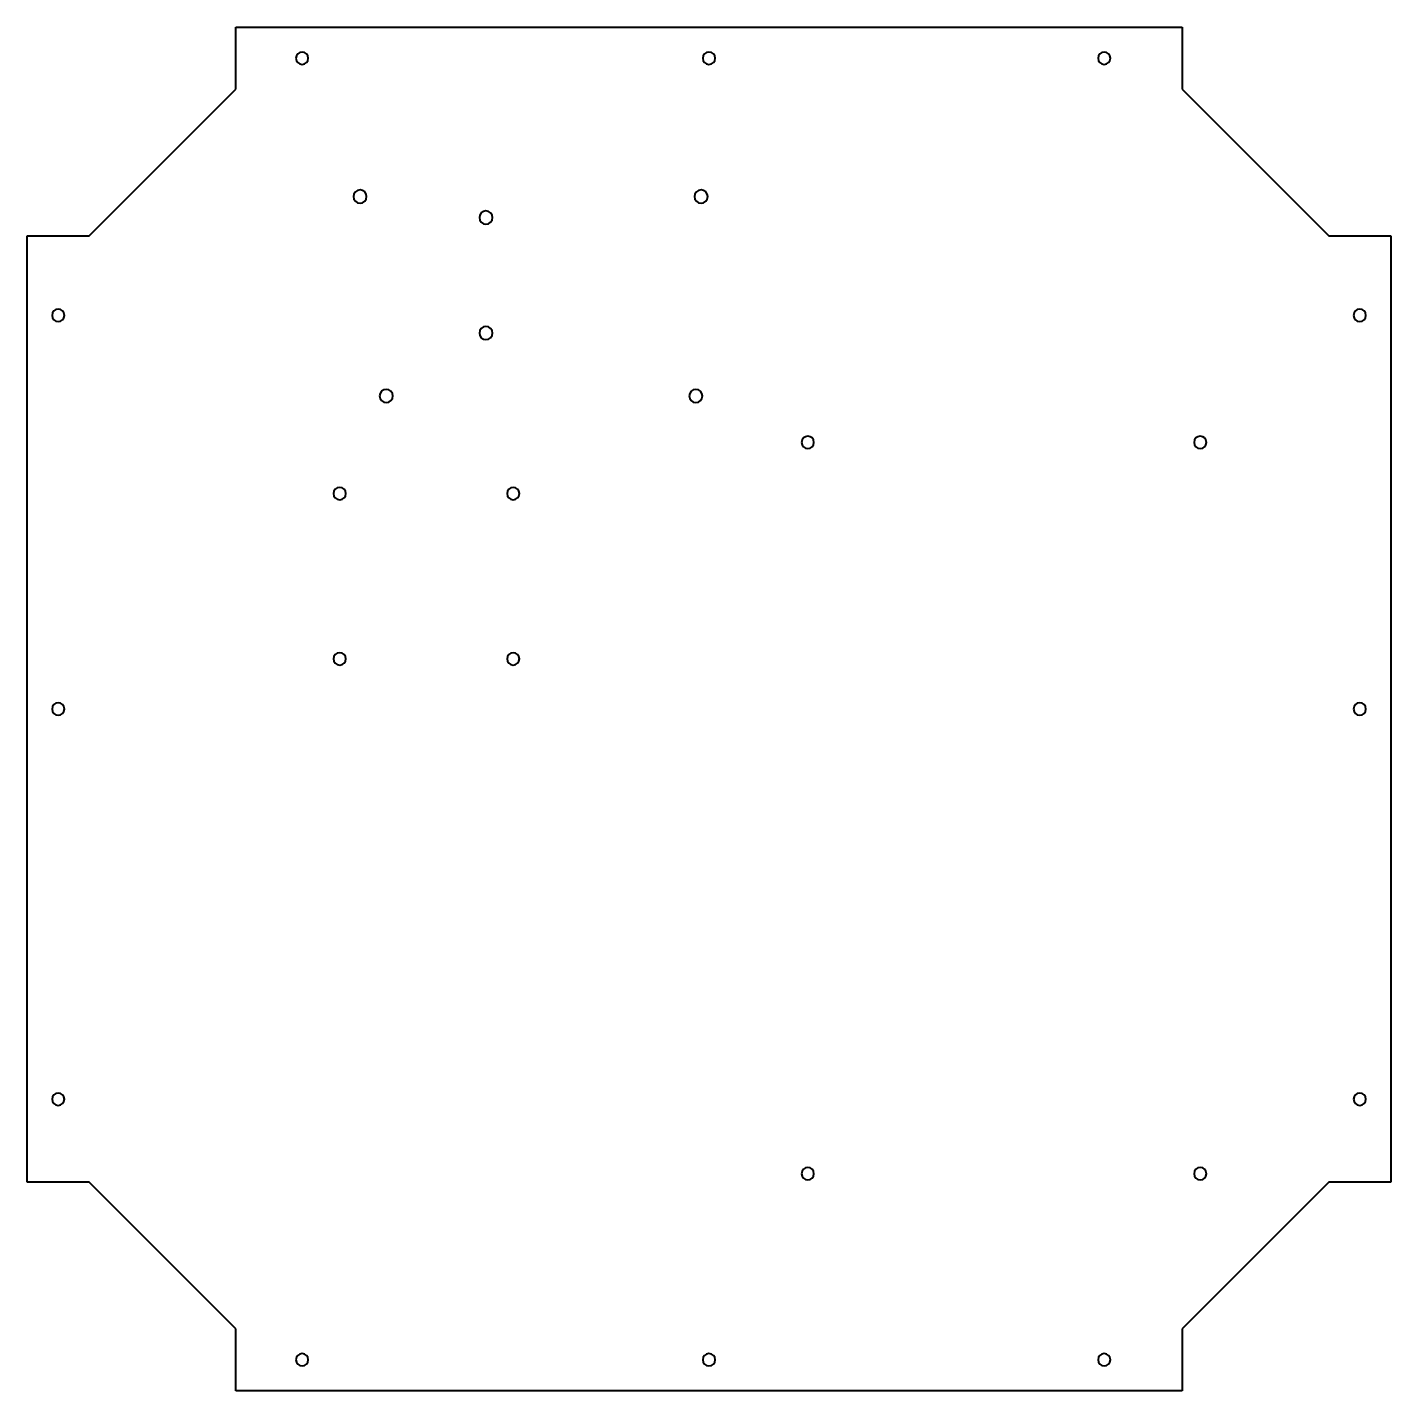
# Model space of a CAD drawing. Header units: inches. Extents: x -16.9 to 16.1, y -16.3 to 16.7.
import ezdxf

# ---------------------------------------------------------------- set-up
doc = ezdxf.new("R2010")
doc.units = ezdxf.units.IN
doc.header["$MEASUREMENT"] = 0
doc.layers.add('ModelSketch_Visible', color=7, linetype='Continuous', lineweight=40)

msp = doc.modelspace()

# ---------------------------------------------------------------- linework, layer by layer
at = {"layer": 'ModelSketch_Visible'}
for p, q in [((-11.89, 15.215), (-11.89, 16.715)), ((-11.89, 16.715), (11.01, 16.715)), ((11.01, 16.715), (11.01, 15.215)), ((-15.44, 11.665), (-11.89, 15.215)), ((11.01, 15.215), (14.56, 11.665)), ((-16.94, -11.235), (-16.94, 11.665)), ((-16.94, 11.665), (-15.44, 11.665)), ((14.56, 11.665), (16.06, 11.665)), ((16.06, 11.665), (16.06, -11.235)), ((-15.44, -11.235), (-16.94, -11.235)), ((-11.89, -14.785), (-15.44, -11.235)), ((14.56, -11.235), (11.01, -14.785)), ((16.06, -11.235), (14.56, -11.235)), ((-11.89, -16.285), (-11.89, -14.785)), ((11.01, -14.785), (11.01, -16.285)), ((11.01, -16.285), (-11.89, -16.285))]:
    msp.add_line(p, q, dxfattribs=at)
at = {"layer": 'ModelSketch_Visible', "extrusion": (0, 0, -1)}
for centre, radius in [((10.287, 15.965), 0.15), ((0.44, 15.965), 0.15), ((-9.126, 15.965), 0.15), ((8.886, 12.617), 0.16), ((0.631, 12.617), 0.16), ((5.838, 12.109), 0.16), ((16.19, 9.742), 0.15), ((-15.31, 9.742), 0.15), ((5.838, 9.315), 0.16), ((8.251, 7.791), 0.16), ((0.758, 7.791), 0.16), ((-1.951, 6.668), 0.15), ((-11.451, 6.668), 0.15), ((9.378, 5.428), 0.15), ((5.178, 5.428), 0.15), ((9.378, 1.428), 0.15), ((5.178, 1.428), 0.15), ((16.19, 0.215), 0.15), ((-15.31, 0.215), 0.15), ((16.19, -9.229), 0.15), ((-15.31, -9.229), 0.15), ((-1.951, -11.032), 0.15), ((-11.451, -11.032), 0.15), ((10.287, -15.535), 0.15), ((0.44, -15.535), 0.15), ((-9.126, -15.535), 0.15)]:
    msp.add_circle(centre, radius, dxfattribs=at)

doc.saveas('drawing.dxf')
